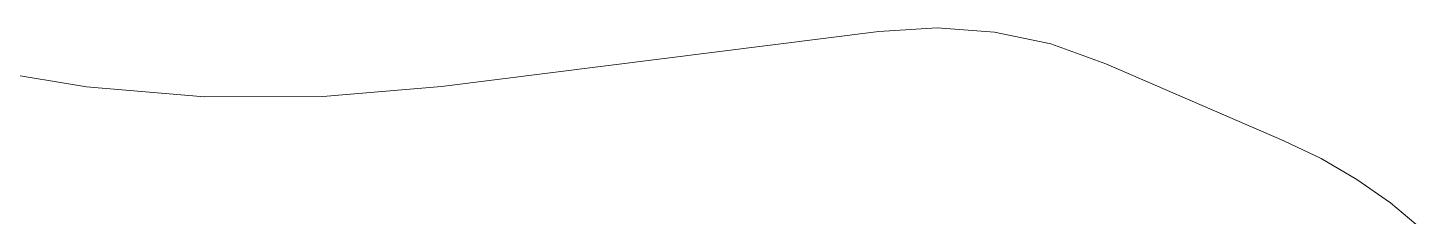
# Model space of a CAD drawing. Extents: x 2498567 to 2501210, y 7092229 to 7094464.
# Drawn here: x 2499242.578 to 2499245.053, y 7093177.53 to 7093177.864 of the extents above; entities that cross this region are included whole.
import ezdxf

# ---------------------------------------------------------------- set-up
doc = ezdxf.new("R2010")
doc.units = 0
doc.header["$MEASUREMENT"] = 0
doc.layers.add('Level 31', color=254, linetype='Continuous', lineweight=0)

msp = doc.modelspace()

# ---------------------------------------------------------------- linework, layer by layer
at = {"layer": 'Level 31', "color": 35, "linetype": 'Continuous', "lineweight": 13}
for p, q in [((2499243.3123, 7093177.7601), (2499244.0884, 7093177.8582)), ((2499244.0884, 7093177.8582), (2499244.192, 7093177.8645)), ((2499244.192, 7093177.8645), (2499244.2938, 7093177.857)), ((2499244.2938, 7093177.857), (2499244.3935, 7093177.8358)), ((2499244.3935, 7093177.8358), (2499244.4913, 7093177.8008)), ((2499244.4913, 7093177.8008), (2499244.8076, 7093177.6639)), ((2499242.4735, 7093177.7945), (2499242.6821, 7093177.7595)), ((2499242.6821, 7093177.7595), (2499242.8914, 7093177.742)), ((2499243.1015, 7093177.7423), (2499243.3123, 7093177.7601)), ((2499242.8914, 7093177.742), (2499243.1015, 7093177.7423)), ((2499244.8076, 7093177.6639), (2499244.8738, 7093177.632)), ((2499244.8738, 7093177.632), (2499244.9367, 7093177.5951)), ((2499244.9367, 7093177.5951), (2499244.9964, 7093177.5532)), ((2499244.9964, 7093177.5532), (2499245.0528, 7093177.5062))]:
    msp.add_line(p, q, dxfattribs=at)

doc.saveas('drawing.dxf')
